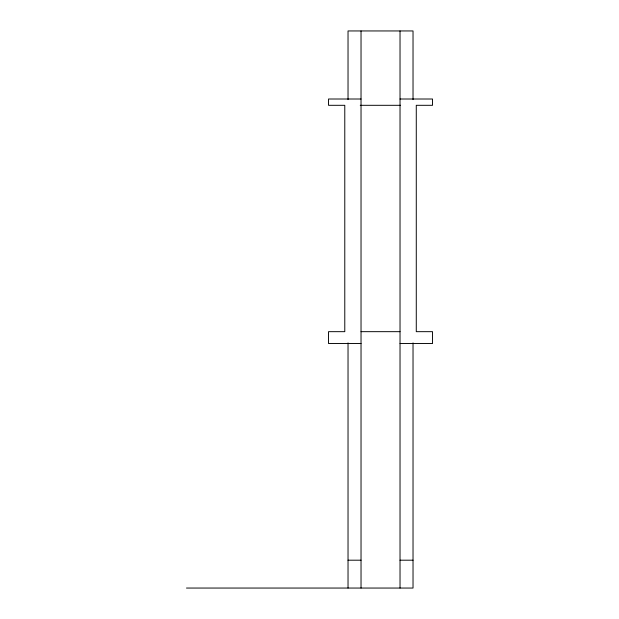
<?xml version="1.0" encoding="UTF-8"?>
<svg xmlns="http://www.w3.org/2000/svg" width="619" height="619" viewBox="0 0 619 619"><rect width="100%" height="100%" fill="white"/><g stroke="black" fill="none" stroke-linecap="round" stroke-linejoin="round"><path stroke-width="0.93" d="M361.032 99.009L328.534 99.009L328.534 105.307L344.783 105.307L344.783 331.668L328.534 331.668L328.534 343.53L361.032 343.53M400.029 99.009L432.526 99.009L432.526 105.307L416.278 105.307L416.278 331.668L432.526 331.668L432.526 343.53L400.029 343.53M360.243 105.307L400.601 105.307M361.032 331.668L400.029 331.668M348.033 560.195L361.032 560.195M400.029 560.195L413.028 560.195M186.474 588.05L413.028 588.05L413.028 342.895M413.028 99.62L413.028 30.95L348.033 30.95L348.033 99.62M400.029 30.95L400.029 588.05M361.032 30.95L361.032 588.05M348.033 342.895L348.033 588.05"/></g></svg>
